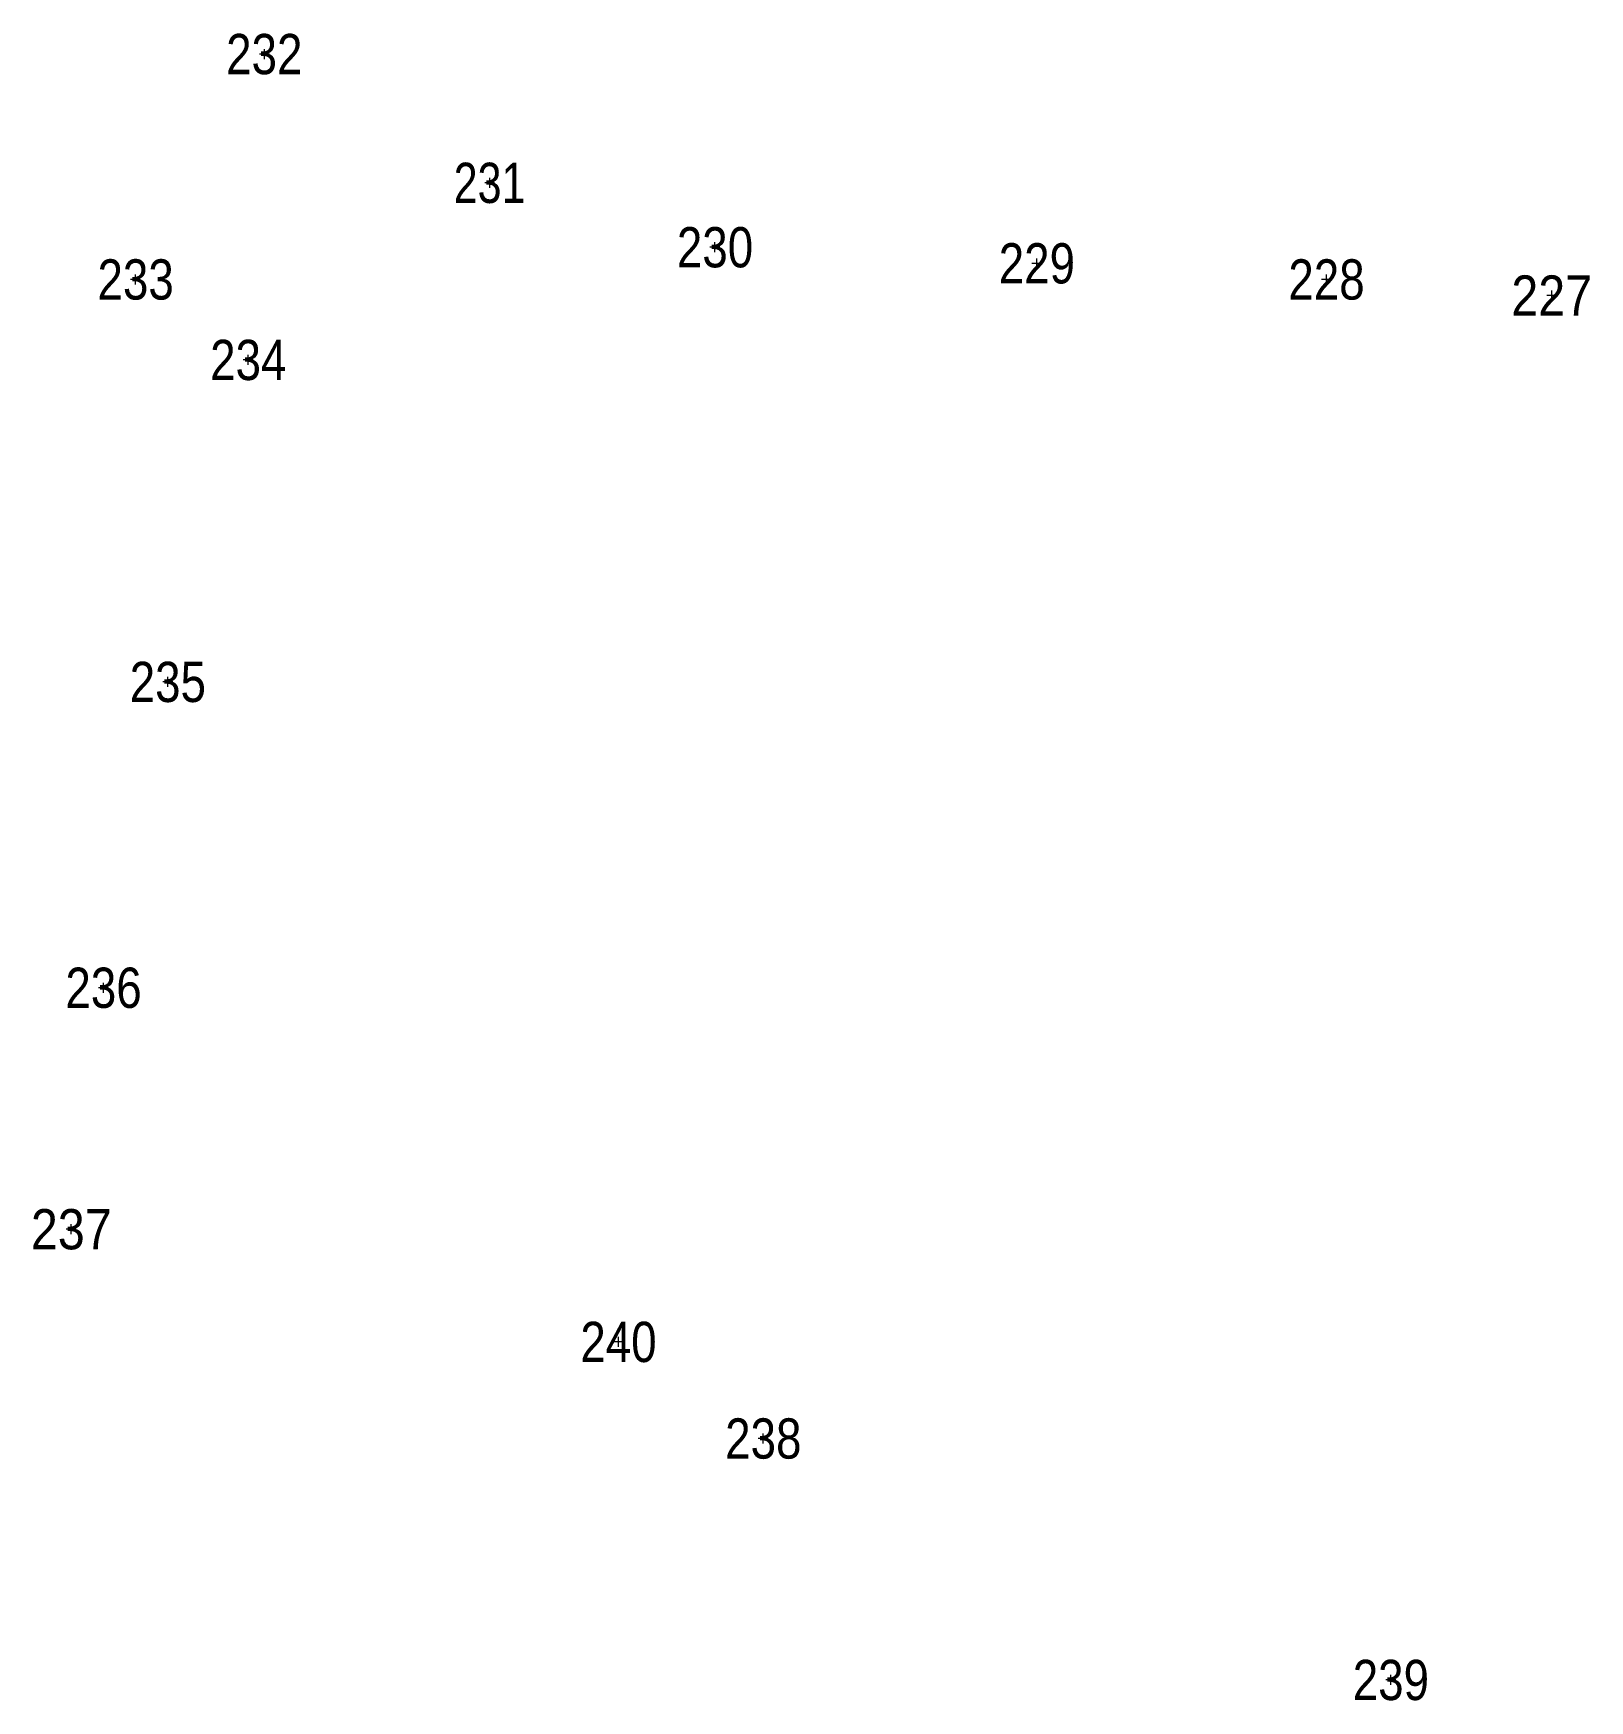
# Model space of a CAD drawing. Header units: metres. Extents: x 549109 to 549977, y 1838516 to 1838836.
# Drawn here: x 549108.6 to 549205.4, y 1838515.7 to 1838619.3 of the extents above.
import ezdxf
from ezdxf.enums import TextEntityAlignment as Align

# ---------------------------------------------------------------- set-up
doc = ezdxf.new("R2010")
doc.units = ezdxf.units.M
doc.layers.add('11', color=7, linetype='Continuous', lineweight=13)
doc.layers.add('12', color=7, linetype='Continuous')

msp = doc.modelspace()

# ---------------------------------------------------------------- linework, layer by layer
at = {"layer": '11'}
for p, q in [((549123, 1838617.69), (549123, 1838618.31)), ((549123.31, 1838618), (549122.69, 1838618)), ((549137.31, 1838610), (549136.69, 1838610)), ((549137, 1838609.69), (549137, 1838610.31)), ((549151.31, 1838606), (549150.69, 1838606)), ((549151, 1838605.69), (549151, 1838606.31)), ((549171.31, 1838605), (549170.69, 1838605)), ((549171, 1838604.69), (549171, 1838605.31)), ((549115.31, 1838604), (549114.69, 1838604)), ((549115, 1838603.69), (549115, 1838604.31)), ((549189.31, 1838604), (549188.69, 1838604)), ((549189, 1838603.69), (549189, 1838604.31)), ((549203.31, 1838603), (549202.69, 1838603)), ((549203, 1838602.69), (549203, 1838603.31)), ((549122.31, 1838599), (549121.69, 1838599)), ((549122, 1838598.69), (549122, 1838599.31)), ((549117.31, 1838579), (549116.69, 1838579)), ((549117, 1838578.69), (549117, 1838579.31)), ((549113, 1838559.69), (549113, 1838560.31)), ((549113.31, 1838560), (549112.69, 1838560)), ((549111.31, 1838545), (549110.69, 1838545)), ((549111, 1838544.69), (549111, 1838545.31)), ((549145.31, 1838538), (549144.69, 1838538)), ((549145, 1838537.69), (549145, 1838538.31)), ((549154, 1838531.69), (549154, 1838532.31)), ((549154.31, 1838532), (549153.69, 1838532)), ((549193.31, 1838517), (549192.69, 1838517)), ((549193, 1838516.69), (549193, 1838517.31))]:
    msp.add_line(p, q, dxfattribs=at)

# ---------------------------------------------------------------- texts
for s, width, p in [('232', 0.85, (549122.995, 1838616.75)), ('231', 0.8, (549136.995, 1838608.75)), ('230', 0.85, (549151.005, 1838604.75)), ('229', 0.85, (549171.005, 1838603.75)), ('233', 0.85, (549115, 1838602.75)), ('228', 0.85, (549189.005, 1838602.75)), ('227', 0.9, (549203, 1838601.75)), ('234', 0.85, (549122, 1838597.75)), ('235', 0.85, (549117, 1838577.75)), ('236', 0.85, (549113.005, 1838558.75)), ('237', 0.9, (549111, 1838543.75)), ('240', 0.85, (549145.005, 1838536.75)), ('238', 0.85, (549154.005, 1838530.75)), ('239', 0.85, (549193.005, 1838515.75))]:
    msp.add_text(s, height=2.5, dxfattribs=dict(at, width=width)).set_placement(p, align=Align.CENTER)
at = {"layer": '12'}
for s, width, p in [('232', 0.85, (549122.995, 1838616.75)), ('231', 0.8, (549136.995, 1838608.75)), ('230', 0.85, (549151.005, 1838604.75)), ('229', 0.85, (549171.005, 1838603.75)), ('233', 0.85, (549115, 1838602.75)), ('228', 0.85, (549189.005, 1838602.75)), ('227', 0.9, (549203, 1838601.75)), ('234', 0.85, (549122, 1838597.75)), ('235', 0.85, (549117, 1838577.75)), ('236', 0.85, (549113.005, 1838558.75)), ('237', 0.9, (549111, 1838543.75)), ('240', 0.85, (549145.005, 1838536.75)), ('238', 0.85, (549154.005, 1838530.75)), ('239', 0.85, (549193.005, 1838515.75))]:
    msp.add_text(s, height=2.5, dxfattribs=dict(at, width=width)).set_placement(p, align=Align.CENTER)

doc.saveas('drawing.dxf')
